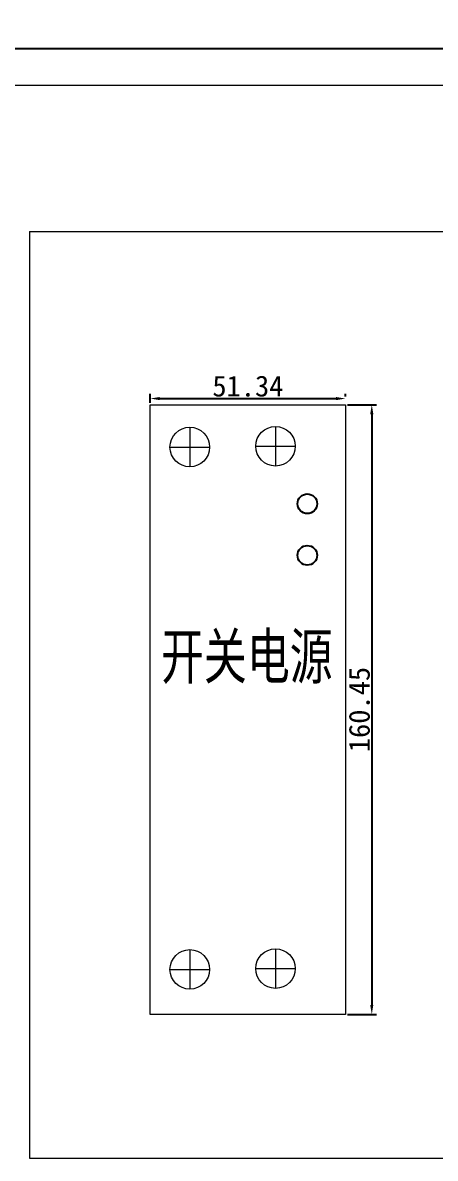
# Model space of a CAD drawing. Extents: x 33864 to 41687, y -3582 to -110.
# Drawn here: x 37908.8 to 38017.3, y -726.8 to -428 of the extents above; entities that cross this region are included whole.
import ezdxf

# ---------------------------------------------------------------- set-up
doc = ezdxf.new("R2010")
doc.units = 0
doc.header["$MEASUREMENT"] = 0
doc.layers.add('TEXT', color=2, linetype='Continuous')
doc.layers.add('细实线层', color=7, linetype='Continuous')
doc.styles.add('ST', font='', dxfattribs={"width": 0.8, "height": 300})
doc.styles.get('ST').set_extended_font_data('SimSun')
doc.dimstyles.new('AM_ISO', dxfattribs={"dimtxt": 5.5, "dimasz": 2.5, "dimexe": 1.25, "dimexo": 0.5, "dimgap": 0.5, "dimtad": 1, "dimdsep": 46, "dimtxsty": 'Standard', "dimcen": 0, "dimclrd": 5, "dimclre": 5, "dimclrt": 1, "dimadec": 0, "dimazin": 2, "dimtp": 0.1, "dimtm": 0.1, "dimtfac": 0.71, "dimtmove": 0, "dimatfit": 3, "dimfxl": 1, "dimtfillclr": 6, "dimlwd": -1, "dimlwe": -1, "dimarcsym": 0})

# ---------------------------------------------------------------- blocks, each defined once
blk = doc.blocks.new('*D164')
at = {"color": 5}
for p, q in [((37942.34, -527.99), (37942.34, -525.63)), ((37993.69, -526.38), (37993.69, -525.63)), ((37944.84, -526.88), (37991.19, -526.88))]:
    blk.add_line(p, q, dxfattribs=at)
at = {"color": 5, "lineweight": 0}
for points in [[(37944.84, -526.47), (37944.84, -527.3), (37942.34, -526.88)], [(37991.19, -527.3), (37991.19, -526.47), (37993.69, -526.88)]]:
    blk.add_solid(points, dxfattribs=at)
at = {"layer": 'Defpoints', "color": 0, "lineweight": 0}
for p in [(37942.34, -528.49), (37993.69, -526.88), (37993.69, -526.88)]:
    blk.add_point(p, dxfattribs=at)
at = {"color": 1, "lineweight": 0, "insert": (37968.02, -523.63), "char_height": 5.5, "attachment_point": 5}
blk.add_mtext('51.34', dxfattribs=at)
blk = doc.blocks.new('*D165')
at = {"color": 5}
for p, q in [((37994.19, -528.49), (38001.87, -528.49)), ((38000.62, -530.99), (38000.62, -686.43)), ((37994.19, -688.93), (38001.87, -688.93))]:
    blk.add_line(p, q, dxfattribs=at)
at = {"color": 5, "lineweight": 0}
for points in [[(38001.03, -530.99), (38000.2, -530.99), (38000.62, -528.49)], [(38000.2, -686.43), (38001.03, -686.43), (38000.62, -688.93)]]:
    blk.add_solid(points, dxfattribs=at)
at = {"layer": 'Defpoints', "color": 0, "lineweight": 0}
for p in [(37993.69, -528.49), (37993.69, -688.93), (38000.62, -688.93)]:
    blk.add_point(p, dxfattribs=at)
at = {"color": 1, "lineweight": 0, "insert": (37997.37, -608.71), "char_height": 5.5, "attachment_point": 5, "rotation": 90}
blk.add_mtext('160.45', dxfattribs=at)
blk = doc.blocks.new('*D169')
at = {"layer": 'Defpoints', "color": 0, "lineweight": 0}
for p in [(37859.25, -434.84), (37859.25, -444.4), (39183.9, -444.4)]:
    blk.add_point(p, dxfattribs=at)
at = {"layer": '细实线层', "color": 5}
for p, q in [((37859.25, -443.9), (37859.25, -433.59)), ((39181.4, -434.84), (37861.75, -434.84)), ((39183.9, -443.9), (39183.9, -433.59))]:
    blk.add_line(p, q, dxfattribs=at)
at = {"layer": '细实线层', "color": 5, "lineweight": 0}
for points in [[(37861.75, -434.42), (37861.75, -435.26), (37859.25, -434.84)], [(39181.4, -435.26), (39181.4, -434.42), (39183.9, -434.84)]]:
    blk.add_solid(points, dxfattribs=at)
at = {"layer": '细实线层', "color": 1, "lineweight": 0, "insert": (38521.58, -431.59), "char_height": 5.5, "attachment_point": 5}
blk.add_mtext('1324.65', dxfattribs=at)

msp = doc.modelspace()

# ---------------------------------------------------------------- linework, layer by layer
at = {"lineweight": 0}
for p, q in [((37942.345, -528.486), (37993.688, -528.486)), ((37942.345, -688.933), (37942.345, -528.486)), ((37993.688, -528.486), (37993.688, -688.933)), ((37952.724, -534.43), (37952.724, -544.85)), ((37975.283, -534.22), (37975.283, -544.639)), ((37947.514, -539.64), (37957.934, -539.64)), ((37970.073, -539.429), (37980.492, -539.429)), ((37952.724, -671.879), (37952.724, -682.299)), ((37975.283, -671.669), (37975.283, -682.088)), ((37947.514, -677.089), (37957.934, -677.089)), ((37970.073, -676.878), (37980.492, -676.878)), ((37993.688, -688.933), (37942.345, -688.933))]:
    msp.add_line(p, q, dxfattribs=at)
for centre in [(37952.724, -539.64), (37975.283, -539.429), (37952.724, -677.089), (37975.283, -676.878)]:
    msp.add_circle(centre, 5.21, dxfattribs=at)
at = {"color": 0, "linetype": 'Continuous'}
for centre in [(37983.651, -554.563), (37983.651, -568.128)]:
    msp.add_circle(centre, 2.58, dxfattribs=at)
at = {"layer": '细实线层', "lineweight": 0}
for p, q in [((37859.254, -444.405), (39132.56, -444.405)), ((37910.597, -482.912), (37910.597, -726.791)), ((37910.597, -482.912), (39132.56, -482.912)), ((37910.597, -726.791), (37910.597, -726.791)), ((37910.597, -726.791), (39132.56, -726.791))]:
    msp.add_line(p, q, dxfattribs=at)

# ---------------------------------------------------------------- texts
at = {"layer": 'TEXT', "color": 0, "style": 'ST', "width": 0.7}
msp.add_text('开关电源', height=11.8294, dxfattribs=at).set_placement((37945.138, -600.598))

# ---------------------------------------------------------------- dimensions: what is measured, and where the dimension line sits
at = {"lineweight": 0}
dim = msp.add_linear_dim(base=(37993.688, -526.882), p1=(37942.345, -528.486), p2=(37993.688, -526.882), dimstyle='AM_ISO', dxfattribs=at)
dim.commit()
dim.dimension.update_dxf_attribs({"geometry": '*D164', "text_midpoint": (37968.016, -523.632)})
dim = msp.add_linear_dim(base=(38000.616, -688.933), p1=(37993.688, -528.486), p2=(37993.688, -688.933), angle=90, dimstyle='AM_ISO', dxfattribs=at)
dim.commit()
dim.dimension.update_dxf_attribs({"geometry": '*D165', "text_midpoint": (37997.366, -608.71)})
at = {"layer": '细实线层', "lineweight": 0}
dim = msp.add_linear_dim(base=(37859.254, -434.839), p1=(39183.903, -444.405), p2=(37859.254, -444.405), dimstyle='AM_ISO', dxfattribs=at)
dim.commit()
dim.dimension.update_dxf_attribs({"geometry": '*D169', "text_midpoint": (38521.579, -431.589)})

doc.saveas('drawing.dxf')
